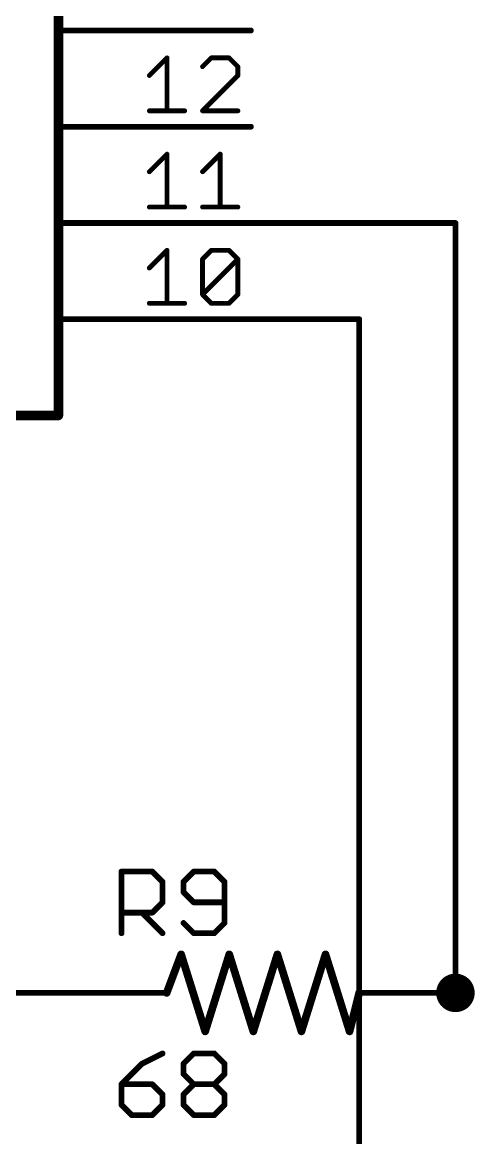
# Model space of a CAD drawing. Extents: x -4 to 257, y -4 to 175.
# Drawn here: x 105.41 to 117.35, y 58.73 to 88.16 of the extents above; entities that cross this region are included whole.
import ezdxf

# ---------------------------------------------------------------- set-up
doc = ezdxf.new("R2010")
doc.units = 0
for name, color, linetype in [('91', 94, 'CONTINUOUS'), ('94', 14, 'CONTINUOUS'), ('95', 251, 'CONTINUOUS'), ('96', 251, 'CONTINUOUS')]:
    doc.layers.add(name, color=color, linetype=linetype)

msp = doc.modelspace()

# ---------------------------------------------------------------- linework, layer by layer
at = {"layer": '91', "const_width": 0.1524}
for points in [[(116.84, 82.8675), (111.4425, 82.8675)], [(116.84, 62.5475), (116.84, 82.8675)], [(114.3, 80.3275), (111.4425, 80.3275)], [(114.3, 54.9275), (114.3, 80.3275)], [(106.68, 62.5475), (96.2025, 62.5475)]]:
    msp.add_lwpolyline(points, dxfattribs=at)
at = {"layer": '91'}
for points, const_width in [([(111.4425, 82.9056, 1), (111.4425, 82.8294)], 0.0762), ([(116.8781, 82.8675, 1), (116.8019, 82.8675)], 0.0762), ([(116.84, 82.8294, 1), (116.84, 82.9056)], 0.0762), ([(111.4425, 80.3656, 1), (111.4425, 80.2894)], 0.0762), ([(114.3381, 80.3275, 1), (114.2619, 80.3275)], 0.0762), ([(114.3, 80.2894, 1), (114.3, 80.3656)], 0.0762), ([(116.84, 62.2935, 1), (116.84, 62.8015, 1), (116.84, 62.2935)], 0.508), ([(106.68, 62.5094, 1), (106.68, 62.5856)], 0.0762), ([(116.8019, 62.5475, 1), (116.8781, 62.5475)], 0.0762)]:
    msp.add_lwpolyline(points, format="xyb", dxfattribs=dict(at, const_width=const_width))
at = {"layer": '94'}
for points, const_width in [([(106.3625, 77.7875), (106.3625, 118.4275)], 0.254), ([(111.4425, 87.9475), (106.3625, 87.9475)], 0.1524), ([(111.4425, 85.4075), (106.3625, 85.4075)], 0.1524), ([(111.4425, 82.8675), (106.3625, 82.8675)], 0.1524), ([(111.4425, 80.3275), (106.3625, 80.3275)], 0.1524), ([(88.5825, 77.7875), (106.3625, 77.7875)], 0.254), ([(109.22, 62.5475), (109.601, 63.5635)], 0.2032), ([(109.601, 63.5635), (110.236, 61.5315)], 0.2032), ([(110.236, 61.5315), (110.871, 63.5635)], 0.2032), ([(110.871, 63.5635), (111.506, 61.5315)], 0.2032), ([(111.506, 61.5315), (112.141, 63.5635)], 0.2032), ([(112.141, 63.5635), (112.776, 61.5315)], 0.2032), ([(112.776, 61.5315), (113.411, 63.5635)], 0.2032), ([(113.411, 63.5635), (114.046, 61.5315)], 0.2032), ([(106.68, 62.5475), (109.22, 62.5475)], 0.1524), ([(114.046, 61.5315), (114.3, 62.5475)], 0.2032), ([(116.84, 62.5475), (114.3, 62.5475)], 0.1524)]:
    msp.add_lwpolyline(points, dxfattribs=dict(at, const_width=const_width))
for points, const_width in [([(106.3625, 87.9856, 1), (106.3625, 87.9094)], 0.0762), ([(111.4425, 87.9094, 1), (111.4425, 87.9856)], 0.0762), ([(106.3625, 85.4456, 1), (106.3625, 85.3694)], 0.0762), ([(111.4425, 85.3694, 1), (111.4425, 85.4456)], 0.0762), ([(106.3625, 82.9056, 1), (106.3625, 82.8294)], 0.0762), ([(111.4425, 82.8294, 1), (111.4425, 82.9056)], 0.0762), ([(106.3625, 80.3656, 1), (106.3625, 80.2894)], 0.0762), ([(111.4425, 80.2894, 1), (111.4425, 80.3656)], 0.0762), ([(106.299, 77.7875, 1), (106.426, 77.7875)], 0.127), ([(106.3625, 77.724, 1), (106.3625, 77.851)], 0.127), ([(109.6495, 63.5787, 1), (109.5525, 63.5483)], 0.1016), ([(109.6486, 63.5457, 1), (109.5534, 63.5813)], 0.1016), ([(110.9195, 63.5787, 1), (110.8225, 63.5483)], 0.1016), ([(110.9195, 63.5483, 1), (110.8225, 63.5787)], 0.1016), ([(112.1895, 63.5787, 1), (112.0925, 63.5483)], 0.1016), ([(112.1895, 63.5483, 1), (112.0925, 63.5787)], 0.1016), ([(113.4595, 63.5787, 1), (113.3625, 63.5483)], 0.1016), ([(113.4595, 63.5483, 1), (113.3625, 63.5787)], 0.1016), ([(106.68, 62.5856, 1), (106.68, 62.5094)], 0.0762), ([(109.1724, 62.5653, 1), (109.2676, 62.5297)], 0.1016), ([(109.22, 62.5094, 1), (109.22, 62.5856)], 0.0762), ([(114.3493, 62.5352, 1), (114.2507, 62.5598)], 0.1016), ([(114.3, 62.5856, 1), (114.3, 62.5094)], 0.0762), ([(116.84, 62.5094, 1), (116.84, 62.5856)], 0.0762), ([(110.1875, 61.5467, 1), (110.2845, 61.5163)], 0.1016), ([(110.1875, 61.5163, 1), (110.2845, 61.5467)], 0.1016), ([(111.4575, 61.5467, 1), (111.5545, 61.5163)], 0.1016), ([(111.4575, 61.5163, 1), (111.5545, 61.5467)], 0.1016), ([(112.7275, 61.5467, 1), (112.8245, 61.5163)], 0.1016), ([(112.7275, 61.5163, 1), (112.8245, 61.5467)], 0.1016), ([(113.9967, 61.5438, 1), (114.0953, 61.5192)], 0.1016), ([(113.9975, 61.5163, 1), (114.0945, 61.5467)], 0.1016)]:
    msp.add_lwpolyline(points, format="xyb", dxfattribs=dict(at, const_width=const_width))
at = {"layer": '95'}
for points, const_width in [([(108.7628, 86.7587), (109.2289, 87.2248)], 0.127), ([(109.2289, 87.2248), (109.2289, 85.8266)], 0.127), ([(110.3991, 87.2248), (110.1661, 86.9918)], 0.127), ([(110.8652, 87.2248), (110.3991, 87.2248)], 0.127), ([(111.0982, 86.9918), (110.8652, 87.2248)], 0.127), ([(111.0982, 86.7587), (111.0982, 86.9918)], 0.127), ([(110.1661, 85.8266), (111.0982, 86.7587)], 0.127), ([(108.7628, 85.8266), (109.6949, 85.8266)], 0.127), ([(111.0982, 85.8266), (110.1661, 85.8266)], 0.127), ([(108.7628, 84.2187), (109.2289, 84.6848)], 0.127), ([(109.2289, 84.6848), (109.2289, 83.2866)], 0.127), ([(110.1661, 84.2187), (110.6321, 84.6848)], 0.127), ([(110.6321, 84.6848), (110.6321, 83.2866)], 0.127), ([(108.7628, 83.2866), (109.6949, 83.2866)], 0.127), ([(110.1661, 83.2866), (111.0982, 83.2866)], 0.127), ([(108.7628, 81.6787), (109.2289, 82.1448)], 0.127), ([(109.2289, 82.1448), (109.2289, 80.7466)], 0.127), ([(110.1661, 81.9118), (110.3991, 82.1448)], 0.127), ([(110.3991, 82.1448), (110.8652, 82.1448)], 0.127), ([(110.8652, 82.1448), (111.0982, 81.9118)], 0.127), ([(110.1661, 80.9796), (110.1661, 81.9118)], 0.127), ([(110.1661, 80.9796), (111.0982, 81.9118)], 0.127), ([(111.0982, 81.9118), (111.0982, 80.9796)], 0.127), ([(110.3991, 80.7466), (110.1661, 80.9796)], 0.127), ([(111.0982, 80.9796), (110.8652, 80.7466)], 0.127), ([(108.7628, 80.7466), (109.6949, 80.7466)], 0.127), ([(110.8652, 80.7466), (110.3991, 80.7466)], 0.127), ([(108.0262, 64.1223), (108.0262, 65.7493)], 0.1524), ([(108.0262, 65.7493), (108.8397, 65.7493)], 0.1524), ([(108.8397, 65.7493), (109.1109, 65.4781)], 0.1524), ([(109.9345, 65.7493), (109.6634, 65.4781)], 0.1524), ([(110.4768, 65.7493), (109.9345, 65.7493)], 0.1524), ([(110.748, 65.4781), (110.4768, 65.7493)], 0.1524), ([(109.1109, 65.4781), (109.1109, 64.9358)], 0.1524), ([(109.6634, 65.4781), (109.6634, 65.207)], 0.1524), ([(110.748, 64.3935), (110.748, 65.4781)], 0.1524), ([(109.6634, 65.207), (109.9345, 64.9358)], 0.1524), ([(109.1109, 64.9358), (108.8397, 64.6646)], 0.1524), ([(109.9345, 64.9358), (110.748, 64.9358)], 0.1524), ([(108.8397, 64.6646), (108.0262, 64.6646)], 0.1524), ([(108.5685, 64.6646), (109.1109, 64.1223)], 0.1524), ([(109.6634, 64.3935), (109.9345, 64.1223)], 0.1524), ([(110.4768, 64.1223), (110.748, 64.3935)], 0.1524), ([(109.9345, 64.1223), (110.4768, 64.1223)], 0.1524)]:
    msp.add_lwpolyline(points, dxfattribs=dict(at, const_width=const_width))
for points, const_width in [([(109.2606, 87.2248, 1), (109.1971, 87.2248)], 0.0635), ([(109.2513, 87.2023, 1), (109.2064, 87.2472)], 0.0635), ([(110.3991, 87.2565, 1), (110.3991, 87.193)], 0.0635), ([(110.4216, 87.2023, 1), (110.3767, 87.2472)], 0.0635), ([(110.8876, 87.2472, 1), (110.8427, 87.2023)], 0.0635), ([(110.8652, 87.193, 1), (110.8652, 87.2565)], 0.0635), ([(110.1436, 87.0142, 1), (110.1885, 86.9693)], 0.0635), ([(111.13, 86.9918, 1), (111.0665, 86.9918)], 0.0635), ([(111.0758, 86.9693, 1), (111.1207, 87.0142)], 0.0635), ([(108.7403, 86.7812, 1), (108.7853, 86.7363)], 0.0635), ([(111.0665, 86.7587, 1), (111.13, 86.7587)], 0.0635), ([(111.1207, 86.7363, 1), (111.0758, 86.7812)], 0.0635), ([(108.7628, 85.8584, 1), (108.7628, 85.7948)], 0.0635), ([(109.1971, 85.8266, 1), (109.2606, 85.8266)], 0.0635), ([(109.6949, 85.7948, 1), (109.6949, 85.8584)], 0.0635), ([(110.1661, 85.8584, 1), (110.1661, 85.7948)], 0.0635), ([(110.1436, 85.8491, 1), (110.1885, 85.8041)], 0.0635), ([(111.0982, 85.7948, 1), (111.0982, 85.8584)], 0.0635), ([(109.2606, 84.6848, 1), (109.1971, 84.6848)], 0.0635), ([(109.2513, 84.6623, 1), (109.2064, 84.7072)], 0.0635), ([(110.6639, 84.6848, 1), (110.6004, 84.6848)], 0.0635), ([(110.6546, 84.6623, 1), (110.6097, 84.7072)], 0.0635), ([(108.7403, 84.2412, 1), (108.7853, 84.1963)], 0.0635), ([(110.1436, 84.2412, 1), (110.1885, 84.1963)], 0.0635), ([(108.7628, 83.3184, 1), (108.7628, 83.2549)], 0.0635), ([(109.1971, 83.2866, 1), (109.2606, 83.2866)], 0.0635), ([(109.6949, 83.2549, 1), (109.6949, 83.3184)], 0.0635), ([(110.1661, 83.3184, 1), (110.1661, 83.2549)], 0.0635), ([(110.6004, 83.2866, 1), (110.6639, 83.2866)], 0.0635), ([(111.0982, 83.2549, 1), (111.0982, 83.3184)], 0.0635), ([(109.2606, 82.1448, 1), (109.1971, 82.1448)], 0.0635), ([(109.2513, 82.1223, 1), (109.2064, 82.1672)], 0.0635), ([(110.3991, 82.1765, 1), (110.3991, 82.113)], 0.0635), ([(110.4216, 82.1223, 1), (110.3767, 82.1672)], 0.0635), ([(110.8876, 82.1672, 1), (110.8427, 82.1223)], 0.0635), ([(110.8652, 82.113, 1), (110.8652, 82.1765)], 0.0635), ([(110.1978, 81.9118, 1), (110.1343, 81.9118)], 0.0635), ([(110.1436, 81.9342, 1), (110.1885, 81.8893)], 0.0635), ([(111.13, 81.9118, 1), (111.0665, 81.9118)], 0.0635), ([(111.1207, 81.8893, 1), (111.0758, 81.9342)], 0.0635), ([(111.0758, 81.8893, 1), (111.1207, 81.9342)], 0.0635), ([(108.7403, 81.7012, 1), (108.7853, 81.6563)], 0.0635), ([(110.1343, 80.9796, 1), (110.1978, 80.9796)], 0.0635), ([(110.1885, 81.0021, 1), (110.1436, 80.9572)], 0.0635), ([(110.1436, 81.0021, 1), (110.1885, 80.9572)], 0.0635), ([(111.0665, 80.9796, 1), (111.13, 80.9796)], 0.0635), ([(111.1207, 80.9572, 1), (111.0758, 81.0021)], 0.0635), ([(108.7628, 80.7784, 1), (108.7628, 80.7148)], 0.0635), ([(109.1971, 80.7466, 1), (109.2606, 80.7466)], 0.0635), ([(109.6949, 80.7148, 1), (109.6949, 80.7784)], 0.0635), ([(110.3991, 80.7784, 1), (110.3991, 80.7148)], 0.0635), ([(110.3767, 80.7241, 1), (110.4216, 80.7691)], 0.0635), ([(110.8427, 80.7691, 1), (110.8876, 80.7241)], 0.0635), ([(110.8652, 80.7148, 1), (110.8652, 80.7784)], 0.0635), ([(108.0643, 65.7493, 1), (107.9881, 65.7493)], 0.0762), ([(108.0262, 65.7874, 1), (108.0262, 65.7112)], 0.0762), ([(108.8666, 65.7762, 1), (108.8128, 65.7223)], 0.0762), ([(108.8397, 65.7112, 1), (108.8397, 65.7874)], 0.0762), ([(109.9345, 65.7874, 1), (109.9345, 65.7112)], 0.0762), ([(109.9615, 65.7223, 1), (109.9076, 65.7762)], 0.0762), ([(110.5038, 65.7762, 1), (110.4499, 65.7223)], 0.0762), ([(110.4768, 65.7112, 1), (110.4768, 65.7874)], 0.0762), ([(109.149, 65.4781, 1), (109.0728, 65.4781)], 0.0762), ([(109.0839, 65.4512, 1), (109.1378, 65.5051)], 0.0762), ([(109.6364, 65.5051, 1), (109.6903, 65.4512)], 0.0762), ([(109.7015, 65.4781, 1), (109.6253, 65.4781)], 0.0762), ([(110.7861, 65.4781, 1), (110.7099, 65.4781)], 0.0762), ([(110.7211, 65.4512, 1), (110.775, 65.5051)], 0.0762), ([(109.6903, 65.2339, 1), (109.6364, 65.18)], 0.0762), ([(109.6253, 65.207, 1), (109.7015, 65.207)], 0.0762), ([(109.0728, 64.9358, 1), (109.149, 64.9358)], 0.0762), ([(109.1378, 64.9089, 1), (109.0839, 64.9627)], 0.0762), ([(109.9345, 64.9739, 1), (109.9345, 64.8977)], 0.0762), ([(109.9076, 64.9089, 1), (109.9615, 64.9627)], 0.0762), ([(110.748, 64.8977, 1), (110.748, 64.9739)], 0.0762), ([(108.0262, 64.7027, 1), (108.0262, 64.6265)], 0.0762), ([(108.5955, 64.6916, 1), (108.5416, 64.6377)], 0.0762), ([(108.8128, 64.6916, 1), (108.8666, 64.6377)], 0.0762), ([(108.8397, 64.6265, 1), (108.8397, 64.7027)], 0.0762), ([(109.6903, 64.4204, 1), (109.6364, 64.3665)], 0.0762), ([(110.775, 64.3665, 1), (110.7211, 64.4204)], 0.0762), ([(109.0839, 64.0954, 1), (109.1378, 64.1492)], 0.0762), ([(109.9345, 64.1604, 1), (109.9345, 64.0842)], 0.0762), ([(109.9076, 64.0954, 1), (109.9615, 64.1492)], 0.0762), ([(110.4499, 64.1492, 1), (110.5038, 64.0954)], 0.0762), ([(110.4768, 64.0842, 1), (110.4768, 64.1604)], 0.0762), ([(110.7099, 64.3935, 1), (110.7861, 64.3935)], 0.0762), ([(107.9881, 64.1223, 1), (108.0643, 64.1223)], 0.0762)]:
    msp.add_lwpolyline(points, format="xyb", dxfattribs=dict(at, const_width=const_width))
at = {"layer": '96', "const_width": 0.1524}
for points in [[(109.1109, 60.9487), (108.5685, 60.6775)], [(109.6634, 60.6775), (109.9345, 60.9487)], [(109.9345, 60.9487), (110.4768, 60.9487)], [(110.4768, 60.9487), (110.748, 60.6775)], [(108.5685, 60.6775), (108.0262, 60.1352)], [(109.6634, 60.4064), (109.6634, 60.6775)], [(110.748, 60.6775), (110.748, 60.4064)], [(109.9345, 60.1352), (109.6634, 60.4064)], [(110.748, 60.4064), (110.4768, 60.1352)], [(108.0262, 60.1352), (108.0262, 59.5929)], [(108.8397, 60.1352), (108.0262, 60.1352)], [(109.1109, 59.864), (108.8397, 60.1352)], [(109.6634, 59.864), (109.9345, 60.1352)], [(109.9345, 60.1352), (110.4768, 60.1352)], [(110.4768, 60.1352), (110.748, 59.864)], [(109.1109, 59.5929), (109.1109, 59.864)], [(109.6634, 59.5929), (109.6634, 59.864)], [(110.748, 59.864), (110.748, 59.5929)], [(108.0262, 59.5929), (108.2974, 59.3217)], [(108.8397, 59.3217), (109.1109, 59.5929)], [(109.9345, 59.3217), (109.6634, 59.5929)], [(110.748, 59.5929), (110.4768, 59.3217)], [(108.2974, 59.3217), (108.8397, 59.3217)], [(110.4768, 59.3217), (109.9345, 59.3217)]]:
    msp.add_lwpolyline(points, dxfattribs=at)
at = {"layer": '96', "const_width": 0.0762}
for points in [[(109.1279, 60.9146, 1), (109.0938, 60.9828)], [(109.9345, 60.9868, 1), (109.9345, 60.9106)], [(109.9615, 60.9217, 1), (109.9076, 60.9756)], [(110.5038, 60.9756, 1), (110.4499, 60.9217)], [(110.4768, 60.9106, 1), (110.4768, 60.9868)], [(108.5515, 60.7116, 1), (108.5856, 60.6434)], [(108.5955, 60.6506, 1), (108.5416, 60.7045)], [(109.6364, 60.7045, 1), (109.6903, 60.6506)], [(109.7015, 60.6775, 1), (109.6253, 60.6775)], [(110.7861, 60.6775, 1), (110.7099, 60.6775)], [(110.7211, 60.6506, 1), (110.775, 60.7045)], [(109.6903, 60.4333, 1), (109.6364, 60.3794)], [(109.6253, 60.4064, 1), (109.7015, 60.4064)], [(110.7099, 60.4064, 1), (110.7861, 60.4064)], [(110.775, 60.3794, 1), (110.7211, 60.4333)], [(108.0643, 60.1352, 1), (107.9881, 60.1352)], [(108.0262, 60.1733, 1), (108.0262, 60.0971)], [(107.9993, 60.1621, 1), (108.0531, 60.1083)], [(108.8666, 60.1621, 1), (108.8128, 60.1083)], [(108.8397, 60.0971, 1), (108.8397, 60.1733)], [(109.9345, 60.1733, 1), (109.9345, 60.0971)], [(109.9615, 60.1083, 1), (109.9076, 60.1621)], [(109.9076, 60.1083, 1), (109.9615, 60.1621)], [(110.5038, 60.1621, 1), (110.4499, 60.1083)], [(110.4499, 60.1621, 1), (110.5038, 60.1083)], [(110.4768, 60.0971, 1), (110.4768, 60.1733)], [(109.149, 59.864, 1), (109.0728, 59.864)], [(109.0839, 59.8371, 1), (109.1378, 59.891)], [(109.6364, 59.891, 1), (109.6903, 59.8371)], [(109.7015, 59.864, 1), (109.6253, 59.864)], [(110.7861, 59.864, 1), (110.7099, 59.864)], [(110.7211, 59.8371, 1), (110.775, 59.891)], [(108.0531, 59.6198, 1), (107.9993, 59.5659)], [(107.9881, 59.5929, 1), (108.0643, 59.5929)], [(109.0728, 59.5929, 1), (109.149, 59.5929)], [(109.1378, 59.5659, 1), (109.0839, 59.6198)], [(109.6903, 59.6198, 1), (109.6364, 59.5659)], [(109.6253, 59.5929, 1), (109.7015, 59.5929)], [(110.7099, 59.5929, 1), (110.7861, 59.5929)], [(110.775, 59.5659, 1), (110.7211, 59.6198)], [(108.2974, 59.3598, 1), (108.2974, 59.2836)], [(108.2704, 59.2948, 1), (108.3243, 59.3486)], [(108.8128, 59.3486, 1), (108.8666, 59.2948)], [(108.8397, 59.2836, 1), (108.8397, 59.3598)], [(109.9345, 59.3598, 1), (109.9345, 59.2836)], [(109.9076, 59.2948, 1), (109.9615, 59.3486)], [(110.4499, 59.3486, 1), (110.5038, 59.2948)], [(110.4768, 59.2836, 1), (110.4768, 59.3598)]]:
    msp.add_lwpolyline(points, format="xyb", dxfattribs=at)

doc.saveas('drawing.dxf')
